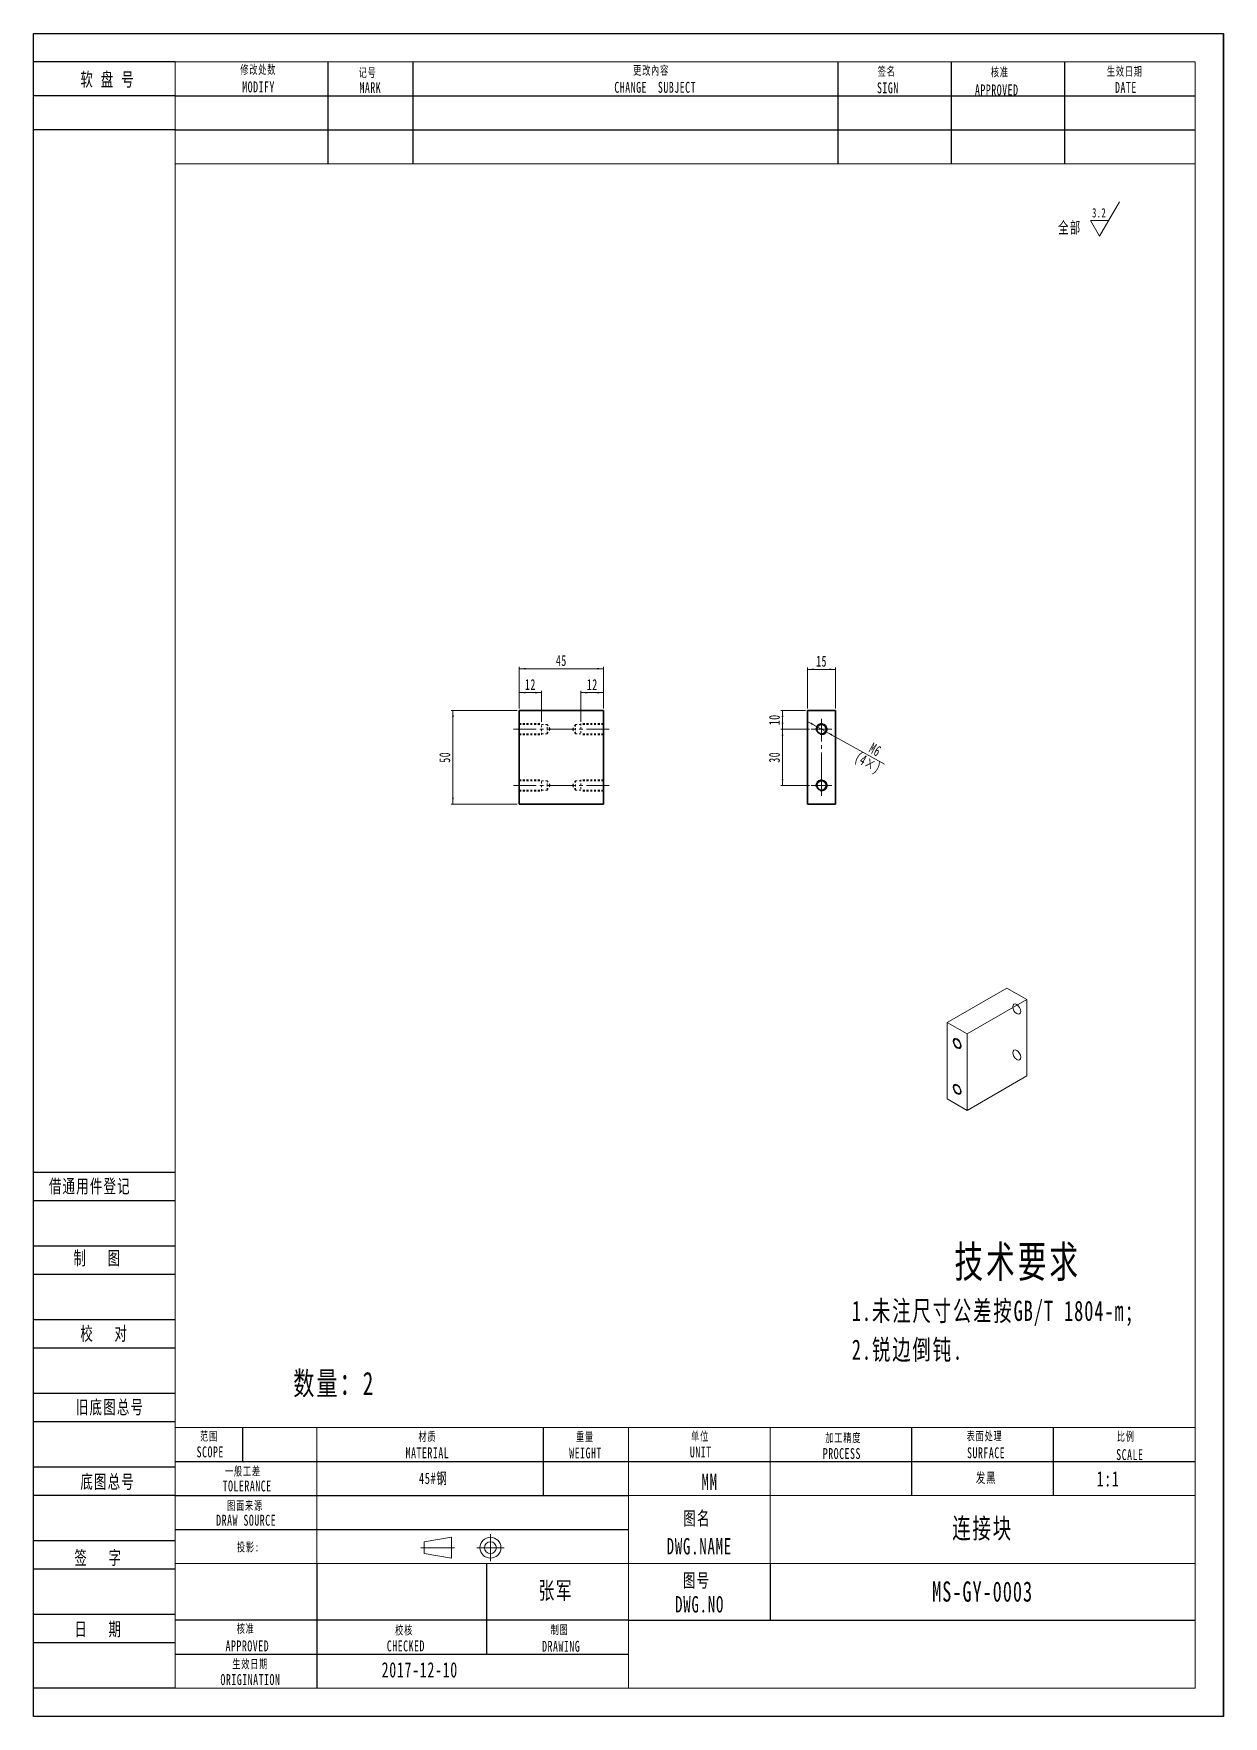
# Model space of a CAD drawing. Header units: millimetres. Extents: x 0 to 2705, y -2 to 898.
# Drawn here: x 1365 to 2000, y 0 to 898 of the extents above; entities that cross this region are included whole.
import ezdxf

# ---------------------------------------------------------------- set-up
doc = ezdxf.new("R2010")
doc.units = ezdxf.units.MM
for name, pattern in [('AD_LTYPE3 0 mm', [16, 11, -1, 1, -1, 1, -1]), ('点画线', [18, 12, -2, 2, -2]), ('虚线', [2, 1, -1])]:
    doc.linetypes.add(name, pattern=pattern)
doc.layers.get('0').update_dxf_attribs({"lineweight": 35})
for name, color, linetype, lineweight in [('ACAD0', 7, 'Continuous', 0), ('ACADA-定位3-标高', 171, 'Continuous', 0), ('ACADA-构件3-柱砼', 9, 'Continuous', 0), ('ACADA-构件8-屋面', 7, 'Continuous', 0), ('EB0', 7, 'Continuous', 35), ('中心线层', 1, '点画线', 18), ('尺寸线层', 3, 'Continuous', 18), ('虚线层', 6, '虚线', 18)]:
    doc.layers.add(name, color=color, linetype=linetype, lineweight=lineweight)
doc.styles.add('标准', font='', dxfattribs={"width": 0.667})
doc.styles.get('标准').set_extended_font_data('宋体')
doc.dimstyles.new('标准', dxfattribs={"dimtxt": 5.779688, "dimasz": 3.5, "dimexe": 1, "dimexo": 1, "dimgap": 1.209086, "dimtad": 1, "dimdec": 1, "dimdsep": 46, "dimtxsty": '标准', "dimblk": '_CAXARROW', "dimcen": 0, "dimdle": 6, "dimazin": 2, "dimtfac": 0.707107, "dimtdec": 3, "dimtmove": 0, "dimatfit": 3, "dimfxl": 1, "dimfrac": 2, "dimtolj": 1, "dimlwd": 18, "dimarcsym": 0})

# ---------------------------------------------------------------- blocks, each defined once
blk = doc.blocks.new('*X2')
at = {"layer": '尺寸线层', "linetype": 'Continuous', "lineweight": 18}
for p, q in [((10.39, -2.26), (21.02, 16.15)), ((5.56, 6.11), (15.22, 6.11)), ((10.39, -2.26), (5.56, 6.11))]:
    blk.add_line(p, q, dxfattribs=at)
at = {"layer": '尺寸线层', "linetype": 'Continuous', "lineweight": 18, "line_spacing_factor": 1.15057, "style": '标准'}
for s, insert, char_height, width, attachment_point in [('\\T1.1;3.2', (13.89, 10.25), 4.986, 10.9085, 6), ('\\T1.1;全部', (-5.55, 2.04), 6.165, 27.4622, 5)]:
    blk.add_mtext(s, dxfattribs=dict(at, insert=insert, char_height=char_height, width=width, attachment_point=attachment_point))
blk = doc.blocks.new('*X56')
at = {"layer": '尺寸线层', "linetype": 'Continuous', "lineweight": 18}
for points in [[(1588.38, 536.84), (1587.94, 533.34), (1588.82, 533.34)], [(1588.38, 486.84), (1587.94, 490.34), (1588.82, 490.34)]]:
    blk.add_hatch(color=0, dxfattribs=at).paths.add_polyline_path(points, flags=0)
at = {"layer": '尺寸线层', "color": 0, "linetype": 'Continuous', "lineweight": 18}
for p, q in [((1622.74, 536.84), (1587.38, 536.84)), ((1588.38, 486.84), (1588.38, 536.84)), ((1622.74, 486.84), (1587.38, 486.84))]:
    blk.add_line(p, q, dxfattribs=at)
at = {"layer": '尺寸线层', "color": 0, "linetype": 'Continuous', "lineweight": 18, "insert": (1584.07, 511.84), "char_height": 5.78, "width": 8.2177, "attachment_point": 5, "rotation": 90, "line_spacing_factor": 1.15057, "style": '标准'}
blk.add_mtext('\\T1.1;50', dxfattribs=at)
blk = doc.blocks.new('_CAXARROW')
blk.add_hatch(color=0).paths.add_polyline_path([(0, 0), (-1, 0.125), (-1, -0.125)], flags=0)
blk = doc.blocks.new('*X57')
at = {"layer": '尺寸线层', "linetype": 'Continuous', "lineweight": 18}
for points in [[(1623.74, 559.11), (1627.24, 558.67), (1627.24, 559.54)], [(1668.74, 559.11), (1665.24, 558.67), (1665.24, 559.54)]]:
    blk.add_hatch(color=0, dxfattribs=at).paths.add_polyline_path(points, flags=0)
at = {"layer": '尺寸线层', "color": 0, "linetype": 'Continuous', "lineweight": 18}
for p, q in [((1623.74, 537.84), (1623.74, 560.11)), ((1668.74, 559.11), (1623.74, 559.11)), ((1668.74, 537.84), (1668.74, 560.11))]:
    blk.add_line(p, q, dxfattribs=at)
at = {"layer": '尺寸线层', "color": 0, "linetype": 'Continuous', "lineweight": 18, "insert": (1646.24, 563.42), "char_height": 5.78, "width": 8.1213, "attachment_point": 5, "line_spacing_factor": 1.15057, "style": '标准'}
blk.add_mtext('\\T1.1;45', dxfattribs=at)
blk = doc.blocks.new('*X58')
at = {"layer": '尺寸线层', "linetype": 'Continuous', "lineweight": 18}
for points in [[(1777.62, 558.77), (1781.12, 558.33), (1781.12, 559.21)], [(1792.62, 558.77), (1789.12, 558.33), (1789.12, 559.21)]]:
    blk.add_hatch(color=0, dxfattribs=at).paths.add_polyline_path(points, flags=0)
at = {"layer": '尺寸线层', "color": 0, "linetype": 'Continuous', "lineweight": 18}
for p, q in [((1777.62, 537.84), (1777.62, 559.77)), ((1792.62, 558.77), (1777.62, 558.77)), ((1792.62, 537.84), (1792.62, 559.77))]:
    blk.add_line(p, q, dxfattribs=at)
at = {"layer": '尺寸线层', "color": 0, "linetype": 'Continuous', "lineweight": 18, "insert": (1785.12, 563.08), "char_height": 5.78, "width": 8.1213, "attachment_point": 5, "line_spacing_factor": 1.15057, "style": '标准'}
blk.add_mtext('\\T1.1;15', dxfattribs=at)
blk = doc.blocks.new('*X59')
at = {"layer": '尺寸线层', "linetype": 'Continuous', "lineweight": 18}
for points in [[(1764.31, 536.84), (1763.87, 533.34), (1764.74, 533.34)], [(1764.31, 526.84), (1763.87, 530.34), (1764.74, 530.34)]]:
    blk.add_hatch(color=0, dxfattribs=at).paths.add_polyline_path(points, flags=0)
at = {"layer": '尺寸线层', "color": 0, "linetype": 'Continuous', "lineweight": 18}
for p, q in [((1776.62, 536.84), (1763.31, 536.84)), ((1764.31, 526.84), (1764.31, 536.84)), ((1778.62, 526.84), (1763.31, 526.84))]:
    blk.add_line(p, q, dxfattribs=at)
at = {"layer": '尺寸线层', "color": 0, "linetype": 'Continuous', "lineweight": 18, "insert": (1760, 531.84), "char_height": 5.78, "width": 8.2177, "attachment_point": 5, "rotation": 90, "line_spacing_factor": 1.15057, "style": '标准'}
blk.add_mtext('\\T1.1;10', dxfattribs=at)
blk = doc.blocks.new('*X60')
at = {"layer": '尺寸线层', "linetype": 'Continuous', "lineweight": 18}
for points in [[(1764.31, 526.84), (1764.74, 523.34), (1763.87, 523.34)], [(1764.31, 496.84), (1764.74, 500.34), (1763.87, 500.34)]]:
    blk.add_hatch(color=0, dxfattribs=at).paths.add_polyline_path(points, flags=0)
at = {"layer": '尺寸线层', "color": 0, "linetype": 'Continuous', "lineweight": 18}
for p, q in [((1778.62, 526.84), (1763.31, 526.84)), ((1764.31, 526.84), (1764.31, 496.84)), ((1778.62, 496.84), (1763.31, 496.84))]:
    blk.add_line(p, q, dxfattribs=at)
at = {"layer": '尺寸线层', "color": 0, "linetype": 'Continuous', "lineweight": 18, "insert": (1760, 511.84), "char_height": 5.78, "width": 8.2177, "attachment_point": 5, "rotation": 90, "line_spacing_factor": 1.15057, "style": '标准'}
blk.add_mtext('\\T1.1;30', dxfattribs=at)
blk = doc.blocks.new('*X74')
at = {"layer": '尺寸线层', "linetype": 'Continuous', "lineweight": 18}
for points in [[(1623.74, 546.36), (1627.24, 545.92), (1627.24, 546.79)], [(1635.74, 546.36), (1632.24, 545.92), (1632.24, 546.79)]]:
    blk.add_hatch(color=0, dxfattribs=at).paths.add_polyline_path(points, flags=0)
at = {"layer": '尺寸线层', "color": 0, "linetype": 'Continuous', "lineweight": 18}
for p, q in [((1623.74, 537.84), (1623.74, 547.36)), ((1635.74, 546.36), (1623.74, 546.36)), ((1635.74, 530.84), (1635.74, 547.36))]:
    blk.add_line(p, q, dxfattribs=at)
at = {"layer": '尺寸线层', "color": 0, "linetype": 'Continuous', "lineweight": 18, "insert": (1629.74, 550.67), "char_height": 5.78, "width": 8.1213, "attachment_point": 5, "line_spacing_factor": 1.15057, "style": '标准'}
blk.add_mtext('\\T1.1;12', dxfattribs=at)
blk = doc.blocks.new('*X85')
at = {"layer": '尺寸线层', "linetype": 'Continuous', "lineweight": 18}
for points in [[(1782.49, 528.3), (1779.22, 529.61), (1779.64, 530.37)], [(1787.74, 525.39), (1790.59, 523.31), (1791.01, 524.07)]]:
    blk.add_hatch(color=0, dxfattribs=at).paths.add_polyline_path(points, flags=0)
at = {"layer": '尺寸线层', "color": 0, "linetype": 'Continuous', "lineweight": 18}
blk.add_line((1818.74, 508.21), (1777.24, 531.2), dxfattribs=at)
at = {"layer": '尺寸线层', "color": 0, "linetype": 'Continuous', "lineweight": 18, "char_height": 5.78, "attachment_point": 5, "rotation": 331.01299, "line_spacing_factor": 1.15057, "style": '标准'}
for s, insert, width in [('\\T1.1;(4×)', (1809.61, 508.34), 26.0466), ('\\T1.1;M6', (1813.79, 515.88), 12.9085)]:
    blk.add_mtext(s, dxfattribs=dict(at, insert=insert, width=width))
blk = doc.blocks.new('*X86')
at = {"layer": '尺寸线层', "linetype": 'Continuous', "lineweight": 18}
for points in [[(1656.74, 546.33), (1660.24, 546.77), (1660.24, 545.89)], [(1668.74, 546.33), (1665.24, 546.77), (1665.24, 545.89)]]:
    blk.add_hatch(color=0, dxfattribs=at).paths.add_polyline_path(points, flags=0)
at = {"layer": '尺寸线层', "color": 0, "linetype": 'Continuous', "lineweight": 18}
for p, q in [((1656.74, 530.84), (1656.74, 547.33)), ((1656.74, 546.33), (1668.74, 546.33)), ((1668.74, 537.84), (1668.74, 547.33))]:
    blk.add_line(p, q, dxfattribs=at)
at = {"layer": '尺寸线层', "color": 0, "linetype": 'Continuous', "lineweight": 18, "insert": (1662.74, 550.64), "char_height": 5.78, "width": 8.1213, "attachment_point": 5, "line_spacing_factor": 1.15057, "style": '标准'}
blk.add_mtext('\\T1.1;12', dxfattribs=at)

msp = doc.modelspace()

# ---------------------------------------------------------------- linework, layer by layer
at = {"layer": 'ACAD0', "linetype": 'Continuous', "lineweight": 0}
for p, q in [((1440.2, 882.92), (1984.46, 882.92)), ((1440.2, 15.12), (1440.2, 882.92)), ((1984.46, 882.92), (1984.46, 15.12)), ((1440.2, 828.49), (1984.46, 828.49)), ((1440.2, 154.21), (1984.46, 154.21)), ((1515.79, 81.64), (1515.79, 154.21)), ((1682.09, 15.12), (1682.09, 154.21)), ((1757.69, 81.64), (1757.69, 154.21)), ((1682.09, 117.92), (1984.46, 117.92)), ((1440.2, 81.64), (1984.46, 81.64)), ((1440.2, 15.12), (1984.46, 15.12))]:
    msp.add_line(p, q, dxfattribs=at)
at = {"layer": 'ACAD0', "color": 7, "linetype": 'Continuous', "lineweight": 15}
for p, q in [((1884.04, 388.7), (1852.22, 370.33)), ((1894.65, 382.58), (1884.04, 388.7)), ((1894.65, 382.58), (1862.83, 364.21)), ((1894.65, 341.75), (1894.65, 382.58)), ((1862.83, 364.21), (1852.22, 370.33)), ((1852.22, 370.33), (1852.22, 329.5)), ((1862.83, 364.21), (1862.83, 323.38)), ((1862.83, 323.38), (1894.65, 341.75)), ((1862.83, 323.38), (1852.22, 329.5))]:
    msp.add_line(p, q, dxfattribs=at)
at = {"layer": 'ACAD0', "color": 7, "linetype": 'Continuous', "lineweight": 0}
for points in [[(1887.22, 378.7), (1887.38, 377.67), (1887.84, 376.61), (1888.53, 375.68), (1889.34, 375.02), (1890.15, 374.74), (1890.84, 374.87), (1891.3, 375.4), (1891.46, 376.25), (1891.3, 377.28), (1890.84, 378.34), (1890.15, 379.27), (1889.34, 379.92), (1888.53, 380.2), (1887.84, 380.07), (1887.38, 379.54), (1887.22, 378.7)], [(1859.64, 357.88), (1859.48, 357.03), (1859.02, 356.51), (1858.33, 356.37), (1857.52, 356.65), (1856.71, 357.31), (1856.02, 358.24), (1855.56, 359.3), (1855.4, 360.33), (1855.56, 361.17), (1856.02, 361.7), (1856.71, 361.83), (1857.52, 361.55), (1858.33, 360.9), (1859.02, 359.97), (1859.48, 358.91), (1859.64, 357.88)], [(1887.22, 354.2), (1887.38, 353.17), (1887.84, 352.11), (1888.53, 351.18), (1889.34, 350.53), (1890.15, 350.24), (1890.84, 350.38), (1891.3, 350.91), (1891.46, 351.75), (1891.3, 352.78), (1890.84, 353.84), (1890.15, 354.77), (1889.34, 355.43), (1888.53, 355.71), (1887.84, 355.57), (1887.38, 355.04), (1887.22, 354.2)], [(1859.64, 333.38), (1859.48, 332.54), (1859.02, 332.01), (1858.33, 331.88), (1857.52, 332.16), (1856.71, 332.81), (1856.02, 333.74), (1855.56, 334.8), (1855.4, 335.83), (1855.56, 336.68), (1856.02, 337.2), (1856.71, 337.34), (1857.52, 337.06), (1858.33, 336.4), (1859.02, 335.47), (1859.48, 334.41), (1859.64, 333.38)]]:
    msp.add_lwpolyline(points, dxfattribs=at)
at = {"layer": 'ACAD0', "color": 7, "linetype": 'Continuous', "lineweight": 15}
for points in [[(1859.29, 358.08), (1859.27, 358.38), (1859.22, 358.68), (1859.14, 359), (1859.02, 359.32), (1858.88, 359.63), (1858.71, 359.94), (1858.51, 360.22), (1858.3, 360.49), (1858.07, 360.73), (1857.83, 360.94), (1857.58, 361.11), (1857.34, 361.24), (1857.09, 361.33), (1856.86, 361.38), (1856.64, 361.38), (1856.43, 361.34), (1856.25, 361.26), (1856.09, 361.13), (1855.96, 360.96), (1855.86, 360.76), (1855.79, 360.53), (1855.76, 360.26), (1855.76, 359.98), (1855.79, 359.68), (1855.86, 359.36), (1855.96, 359.05), (1856.09, 358.73), (1856.25, 358.42), (1856.43, 358.12), (1856.64, 357.85), (1856.86, 357.59), (1857.09, 357.37), (1857.34, 357.18), (1857.58, 357.03), (1857.83, 356.92), (1858.07, 356.85), (1858.3, 356.82), (1858.51, 356.84), (1858.71, 356.9), (1858.88, 357.01), (1859.02, 357.16), (1859.14, 357.34), (1859.22, 357.56), (1859.27, 357.81), (1859.29, 358.08)], [(1859.29, 333.59), (1859.27, 333.88), (1859.22, 334.19), (1859.14, 334.5), (1859.02, 334.82), (1858.88, 335.14), (1858.71, 335.44), (1858.51, 335.73), (1858.3, 335.99), (1858.07, 336.23), (1857.83, 336.44), (1857.58, 336.61), (1857.34, 336.74), (1857.09, 336.83), (1856.86, 336.88), (1856.64, 336.89), (1856.43, 336.84), (1856.25, 336.76), (1856.09, 336.63), (1855.96, 336.47), (1855.86, 336.26), (1855.79, 336.03), (1855.76, 335.77), (1855.76, 335.48), (1855.79, 335.18), (1855.86, 334.87), (1855.96, 334.55), (1856.09, 334.23), (1856.25, 333.92), (1856.43, 333.63), (1856.64, 333.35), (1856.86, 333.1), (1857.09, 332.87), (1857.34, 332.68), (1857.58, 332.53), (1857.83, 332.42), (1858.07, 332.35), (1858.3, 332.32), (1858.51, 332.34), (1858.71, 332.41), (1858.88, 332.51), (1859.02, 332.66), (1859.14, 332.84), (1859.22, 333.06), (1859.27, 333.31), (1859.29, 333.59)]]:
    msp.add_lwpolyline(points, dxfattribs=at)
at = {"layer": 'ACAD0', "color": 7, "linetype": 'Continuous', "lineweight": 0}
for centre in [(1785.12, 526.84), (1785.12, 526.84), (1785.12, 496.84), (1785.12, 496.84)]:
    msp.add_arc(centre, 3, 255, 195, dxfattribs=at)
at = {"layer": 'ACADA-构件3-柱砼', "linetype": 'ByBlock', "lineweight": -2, "ltscale": 0.2}
for p, q in [((1364.61, 898.04), (1999.58, 898.04)), ((1364.61, 0), (1364.61, 898.04)), ((1999.58, 898.04), (1999.58, 0)), ((1999.58, 0), (1999.58, 898.04)), ((1440.2, 882.92), (1364.61, 882.92)), ((1521.84, 828.49), (1521.84, 882.92)), ((1567.19, 828.49), (1567.19, 882.92)), ((1793.97, 828.49), (1793.97, 882.92)), ((1854.44, 828.49), (1854.44, 882.92)), ((1914.92, 828.49), (1914.92, 882.92)), ((1440.2, 864.78), (1364.61, 864.78)), ((1440.2, 864.78), (1984.46, 864.78)), ((1440.2, 846.64), (1364.61, 846.64)), ((1440.2, 846.64), (1984.46, 846.64)), ((1440.2, 290.28), (1364.61, 290.28)), ((1440.2, 275.16), (1364.61, 275.16)), ((1440.2, 250.97), (1364.61, 250.97)), ((1440.2, 235.85), (1364.61, 235.85)), ((1440.2, 211.66), (1364.61, 211.66)), ((1440.2, 196.54), (1364.61, 196.54)), ((1440.2, 172.35), (1364.61, 172.35)), ((1440.2, 157.23), (1364.61, 157.23)), ((1476.06, 154.24), (1476.06, 136.07)), ((1636.74, 117.92), (1636.74, 154.21)), ((1833.28, 117.92), (1833.28, 154.21)), ((1908.87, 117.92), (1908.87, 154.21)), ((1440.2, 136.07), (1984.46, 136.07)), ((1440.2, 133.04), (1364.61, 133.04)), ((1440.2, 117.92), (1364.61, 117.92)), ((1440.2, 117.92), (1682.09, 117.92)), ((1440.2, 99.78), (1682.09, 99.78)), ((1440.2, 93.73), (1364.61, 93.73)), ((1515.79, 81.64), (1515.79, 15.12)), ((1606.5, 33.26), (1606.5, 81.64)), ((1757.69, 81.64), (1757.69, 51.4)), ((1440.2, 78.62), (1364.61, 78.62)), ((1440.2, 54.43), (1364.61, 54.43)), ((1682.09, 51.4), (1440.2, 51.4)), ((1682.09, 51.4), (1984.46, 51.4)), ((1440.2, 39.31), (1364.61, 39.31)), ((1440.2, 33.26), (1682.09, 33.26)), ((1440.2, 15.12), (1364.61, 15.12)), ((1999.58, 0), (1364.61, 0))]:
    msp.add_line(p, q, dxfattribs=at)
at = {"layer": 'ACADA-构件8-屋面', "linetype": 'Continuous', "lineweight": 18}
for p, q in [((1571.34, 90.02), (1589.3, 90.02)), ((1573.04, 93.19), (1587.6, 95.6)), ((1573.04, 93.19), (1573.04, 86.85)), ((1587.6, 95.6), (1587.6, 84.44)), ((1601.13, 90.02), (1615.68, 90.02)), ((1608.41, 82.74), (1608.41, 97.3)), ((1573.04, 86.85), (1587.6, 84.44))]:
    msp.add_line(p, q, dxfattribs=at)
for radius in [5.58, 3.17]:
    msp.add_circle((1608.41, 90.02), radius, dxfattribs=at)
at = {"layer": 'EB0'}
for p, q in [((1623.74, 536.84), (1623.74, 486.84)), ((1668.74, 536.84), (1623.74, 536.84)), ((1668.74, 486.84), (1668.74, 536.84)), ((1777.62, 536.84), (1777.62, 486.84)), ((1792.62, 536.84), (1777.62, 536.84)), ((1792.62, 536.84), (1792.62, 486.84)), ((1623.74, 486.84), (1668.74, 486.84)), ((1792.62, 486.84), (1777.62, 486.84))]:
    msp.add_line(p, q, dxfattribs=at)
for centre in [(1785.12, 526.84), (1785.12, 496.84)]:
    msp.add_circle(centre, 2.5, dxfattribs=at)
at = {"layer": '中心线层', "linetype": '点画线', "lineweight": 18}
for p, q in [((1785.12, 502.34), (1785.12, 532.34)), ((1620.74, 526.84), (1650.74, 526.84)), ((1671.74, 526.84), (1650.74, 526.84)), ((1779.62, 526.84), (1790.62, 526.84)), ((1650.74, 496.84), (1620.74, 496.84)), ((1671.74, 496.84), (1650.74, 496.84)), ((1779.62, 496.84), (1790.62, 496.84)), ((1785.12, 491.34), (1785.12, 502.34))]:
    msp.add_line(p, q, dxfattribs=at)
at = {"layer": '虚线层', "color": 6, "linetype": '虚线', "lineweight": 18}
for p, q in [((1623.74, 529.84), (1635.74, 529.84)), ((1638.74, 529.34), (1623.74, 529.34)), ((1623.74, 524.34), (1638.74, 524.34)), ((1623.74, 523.84), (1635.74, 523.84)), ((1635.74, 523.84), (1635.74, 529.84)), ((1638.74, 526.84), (1638.74, 529.34)), ((1640.24, 526.84), (1638.74, 529.34)), ((1638.74, 524.34), (1638.74, 526.84)), ((1638.74, 524.34), (1640.24, 526.84)), ((1653.74, 529.34), (1652.23, 526.84)), ((1652.23, 526.84), (1653.74, 524.34)), ((1653.74, 529.34), (1653.74, 524.34)), ((1668.74, 529.34), (1653.74, 529.34)), ((1653.74, 524.34), (1668.74, 524.34)), ((1668.74, 529.84), (1656.74, 529.84)), ((1656.74, 529.84), (1656.74, 523.84)), ((1668.74, 523.84), (1656.74, 523.84)), ((1623.74, 499.84), (1635.74, 499.84)), ((1638.74, 499.34), (1623.74, 499.34)), ((1623.74, 494.34), (1638.74, 494.34)), ((1635.74, 493.84), (1635.74, 499.84)), ((1638.74, 496.84), (1638.74, 499.34)), ((1640.24, 496.84), (1638.74, 499.34)), ((1638.74, 494.34), (1638.74, 496.84)), ((1638.74, 494.34), (1640.24, 496.84)), ((1653.74, 499.34), (1652.23, 496.84)), ((1652.23, 496.84), (1653.74, 494.34)), ((1653.74, 499.34), (1653.74, 494.34)), ((1668.74, 499.34), (1653.74, 499.34)), ((1653.74, 494.34), (1668.74, 494.34)), ((1668.74, 499.84), (1656.74, 499.84)), ((1656.74, 499.84), (1656.74, 493.84)), ((1623.74, 493.84), (1635.74, 493.84)), ((1668.74, 493.84), (1656.74, 493.84))]:
    msp.add_line(p, q, dxfattribs=at)

# ---------------------------------------------------------------- block references
at = {"layer": 'ACAD0'}
msp.add_blockref('*X2', (1923.12, 792.15), dxfattribs=at)

# ---------------------------------------------------------------- texts
at = {"layer": 'ACADA-定位3-标高', "linetype": 'Continuous', "lineweight": 18, "line_spacing_factor": 1.15057, "style": '标准'}
for s, insert, char_height, width, attachment_point in [('\\T1.1;数量：2', (1503.21, 170.13), 12.343, 63.0107, 7), ('\\T1.1;连接块', (1871.08, 99.78), 10.789, 226.7775, 5), ('\\T1.1;MS-GY-0003', (1871.08, 66.52), 10.7888, 226.7775, 5), ('\\T1.1;2017-12-10', (1550.33, 20.63), 8.1581, 62.6768, 7)]:
    msp.add_mtext(s, dxfattribs=dict(at, insert=insert, char_height=char_height, width=width, attachment_point=attachment_point))
at = {"layer": 'ACADA-定位3-标高', "linetype": 'AD_LTYPE3 0 mm', "lineweight": 0, "insert": (1931.94, 122.54), "char_height": 8.155, "width": 17.3889, "attachment_point": 7, "line_spacing_factor": 1.15057, "style": '标准'}
msp.add_mtext('\\T1.1;1:1', dxfattribs=at)
at = {"layer": 'ACADA-构件8-屋面', "linetype": 'Continuous', "lineweight": 18, "line_spacing_factor": 1.15057, "style": '标准'}
for s, insert, char_height, width, attachment_point in [('\\T1.1;修改处数', (1484.49, 878.58), 4.66, 33.1639, 5), ('\\T1.1;记号', (1542.85, 876.99), 4.66, 23.2172, 5), ('\\T1.1;更改內容', (1694.16, 878.17), 4.66, 63.0333, 5), ('\\T1.1;签名', (1819.92, 877.63), 4.66, 23.2172, 5), ('\\T1.1;核准', (1880.28, 877.23), 4.66, 29.8548, 5), ('\\T1.1;生效日期', (1946.97, 877.63), 4.66, 26.5263, 5), ('\\T1.1;软 盘 号', (1389.54, 877.26), 7.2817, 39.9865, 1), ('\\T1.1;MODIFY', (1484.65, 869.58), 5.8253, 26.5457, 5), ('\\T1.1;MARK', (1544.3, 869.23), 5.825, 19.908, 5), ('\\T1.1;CHANGE  SUBJECT', (1696.33, 869.35), 5.8253, 56.415, 5), ('\\T1.1;SIGN', (1820.53, 869.08), 5.825, 19.908, 5), ('\\T1.1;DATE', (1947.56, 869.35), 5.825, 19.908, 5), ('\\T1.1;APPROVED', (1878.63, 867.95), 5.8253, 26.5457, 5), ('\\T1.1;借通用件登记', (1372.76, 286.58), 7.2817, 68.7052, 1), ('\\T1.1;制   图', (1385.87, 248.2), 7.2817, 39.9865, 1), ('\\T1.1;校   对', (1389.54, 207.91), 7.2817, 39.9865, 1), ('\\T1.1;旧底图总号', (1387.19, 168.67), 7.2817, 114.0607, 1), ('\\T1.1;SCOPE', (1458.84, 141.09), 5.8253, 16.7941, 5), ('\\T1.1;范围', (1458.21, 149.23), 4.66, 14.7045, 5), ('\\T1.1;材质', (1574.76, 149.03), 4.66, 24.0031, 5), ('\\T1.1;重量', (1658.89, 149.05), 4.66, 27.1026, 5), ('\\T1.1;UNIT', (1720.65, 141.05), 5.825, 17.6142, 5), ('\\T1.1;单位', (1720.3, 149.18), 4.66, 20.9035, 5), ('\\T1.1;加工精度', (1796.73, 148.41), 4.66, 29.415, 5), ('\\T1.1;表面处理', (1872.14, 149.29), 4.66, 29.415, 5), ('\\T1.1;比例', (1947.51, 149.1), 4.66, 26.706, 5), ('\\T1.1;MATERIAL', (1574.77, 140.63), 5.8253, 24.6273, 5), ('\\T1.1;WEIGHT', (1659.17, 140.52), 5.8253, 24.4645, 5), ('\\T1.1;PROCESS', (1795.96, 140.21), 5.8253, 23.4816, 5), ('\\T1.1;SURFACE', (1872.96, 140.62), 5.8253, 23.3188, 5), ('\\T1.1;SCALE', (1949.66, 139.63), 5.8253, 24.2143, 5), ('\\T1.1;底图总号', (1389.54, 128.9), 7.282, 39.9865, 1), ('\\T1.1;TOLERANCE', (1478.54, 122.9), 5.8253, 29.5178, 5), ('\\T1.1;一般工差', (1476.32, 130.55), 4.66, 32.5145, 5), ('\\T1.1;   MM', (1718.87, 125.09), 8.738, 35.7494, 5), ('\\T1.1;图面来源', (1477.43, 112.24), 4.66, 38.7136, 5), ('\\T1.1;图名', (1718.66, 105.33), 7.282, 22.0567, 5), ('\\T1.1;投影:', (1479.12, 90.05), 4.66, 174.2608, 5), ('\\T1.1;签   字', (1386.37, 88.31), 7.2817, 39.9865, 1), ('\\T1.1;张军', (1643.35, 66.66), 9.235, 120.948, 5), ('\\T1.1;图号', (1718.45, 72.19), 7.282, 36.0046, 5), ('\\T1.1;日   期', (1386.37, 50.21), 7.2817, 39.9865, 1), ('\\T1.1;核准', (1477.78, 46.52), 4.66, 27.1026, 5), ('\\T1.1;校核', (1562.34, 45.72), 4.66, 24.0031, 5), ('\\T1.1;制图', (1645.33, 45.92), 4.66, 30.2021, 5), ('\\T1.1;APPROVED', (1478.64, 37.54), 5.8253, 27.2324, 5), ('\\T1.1;CHECKED', (1563.27, 37.54), 5.8253, 23.4816, 5), ('\\T1.1;DRAWING', (1646.15, 37.34), 5.8253, 22.6675, 5), ('\\T1.1;生效日期', (1480.23, 27.66), 4.66, 38.7136, 5), ('\\T1.1;ORIGINATION', (1480.29, 19.58), 5.8253, 32.9189, 5)]:
    msp.add_mtext(s, dxfattribs=dict(at, insert=insert, char_height=char_height, width=width, attachment_point=attachment_point))
at = {"layer": '尺寸线层', "linetype": 'Continuous', "lineweight": 18, "line_spacing_factor": 1.15057, "style": '标准'}
for s, insert, char_height, width, attachment_point in [('\\T1.1;技术要求', (1856.05, 251.08), 16.86, 116.357, 1), ('\\T1.1;1.未注尺寸公差按GB/T 1804-m;\\P2.锐边倒钝.', (1801.28, 221.81), 10.7888, 206.3231, 1), ('\\T1.1;45#钢', (1577.96, 126.71), 6.157, 64.8512, 5), ('\\T1.1;发黑', (1873, 127), 5.394, 75.5925, 5), ('\\T1.1;DRAW SOURCE', (1478.02, 104.62), 5.8253, 75.5406, 5), ('\\T1.1;DWG.NAME', (1719.89, 90.71), 8.738, 75.5925, 5), ('\\T1.1;DWG.NO', (1720.05, 59.73), 8.738, 75.9174, 5)]:
    msp.add_mtext(s, dxfattribs=dict(at, insert=insert, char_height=char_height, width=width, attachment_point=attachment_point))

# ---------------------------------------------------------------- dimensions: what is measured, and where the dimension line sits
at = {"layer": '尺寸线层'}
for base, p1, p2, picture, middle in [((1623.74, 559.11), (1668.74, 536.84), (1623.74, 536.84), '*X57', (1646.24, 559.11)), ((1777.62, 558.77), (1792.62, 536.84), (1777.62, 536.84), '*X58', (1785.12, 558.77)), ((1623.74, 546.36), (1635.74, 529.84), (1623.74, 536.84), '*X74', (1629.74, 546.36)), ((1668.74, 546.33), (1656.74, 529.84), (1668.74, 536.84), '*X86', (1662.74, 546.33))]:
    dim = msp.add_linear_dim(base=base, p1=p1, p2=p2, dimstyle='标准', override={"dimsah": 1, "dimtfill": 1, "dimtzin": 8}, dxfattribs=at)
    dim.commit()
    dim.dimension.update_dxf_attribs({"geometry": picture, "text_midpoint": middle})
for base, p1, p2, picture, middle in [((1588.38, 536.84), (1623.74, 486.84), (1623.74, 536.84), '*X56', (1588.38, 511.84)), ((1764.31, 536.84), (1779.62, 526.84), (1777.62, 536.84), '*X59', (1764.31, 531.84)), ((1764.31, 496.84), (1779.62, 526.84), (1779.62, 496.84), '*X60', (1764.31, 511.84))]:
    dim = msp.add_linear_dim(base=base, p1=p1, p2=p2, angle=90, dimstyle='标准', override={"dimsah": 1, "dimtfill": 1, "dimtzin": 8}, dxfattribs=at)
    dim.commit()
    dim.dimension.update_dxf_attribs({"geometry": picture, "text_midpoint": middle})
dim = msp.add_diameter_dim_2p(p1=(1782.49, 528.3), p2=(1787.74, 525.39), text='M6', dimstyle='标准', override={"dimpost": '%%C<>\\X(4×)', "dimsah": 1, "dimtmove": 2, "dimtfill": 1}, dxfattribs=at)
dim.commit()
dim.dimension.update_dxf_attribs({"geometry": '*X85', "text_midpoint": (1811.7, 512.11), "dimtype": 163})

doc.saveas('drawing.dxf')
